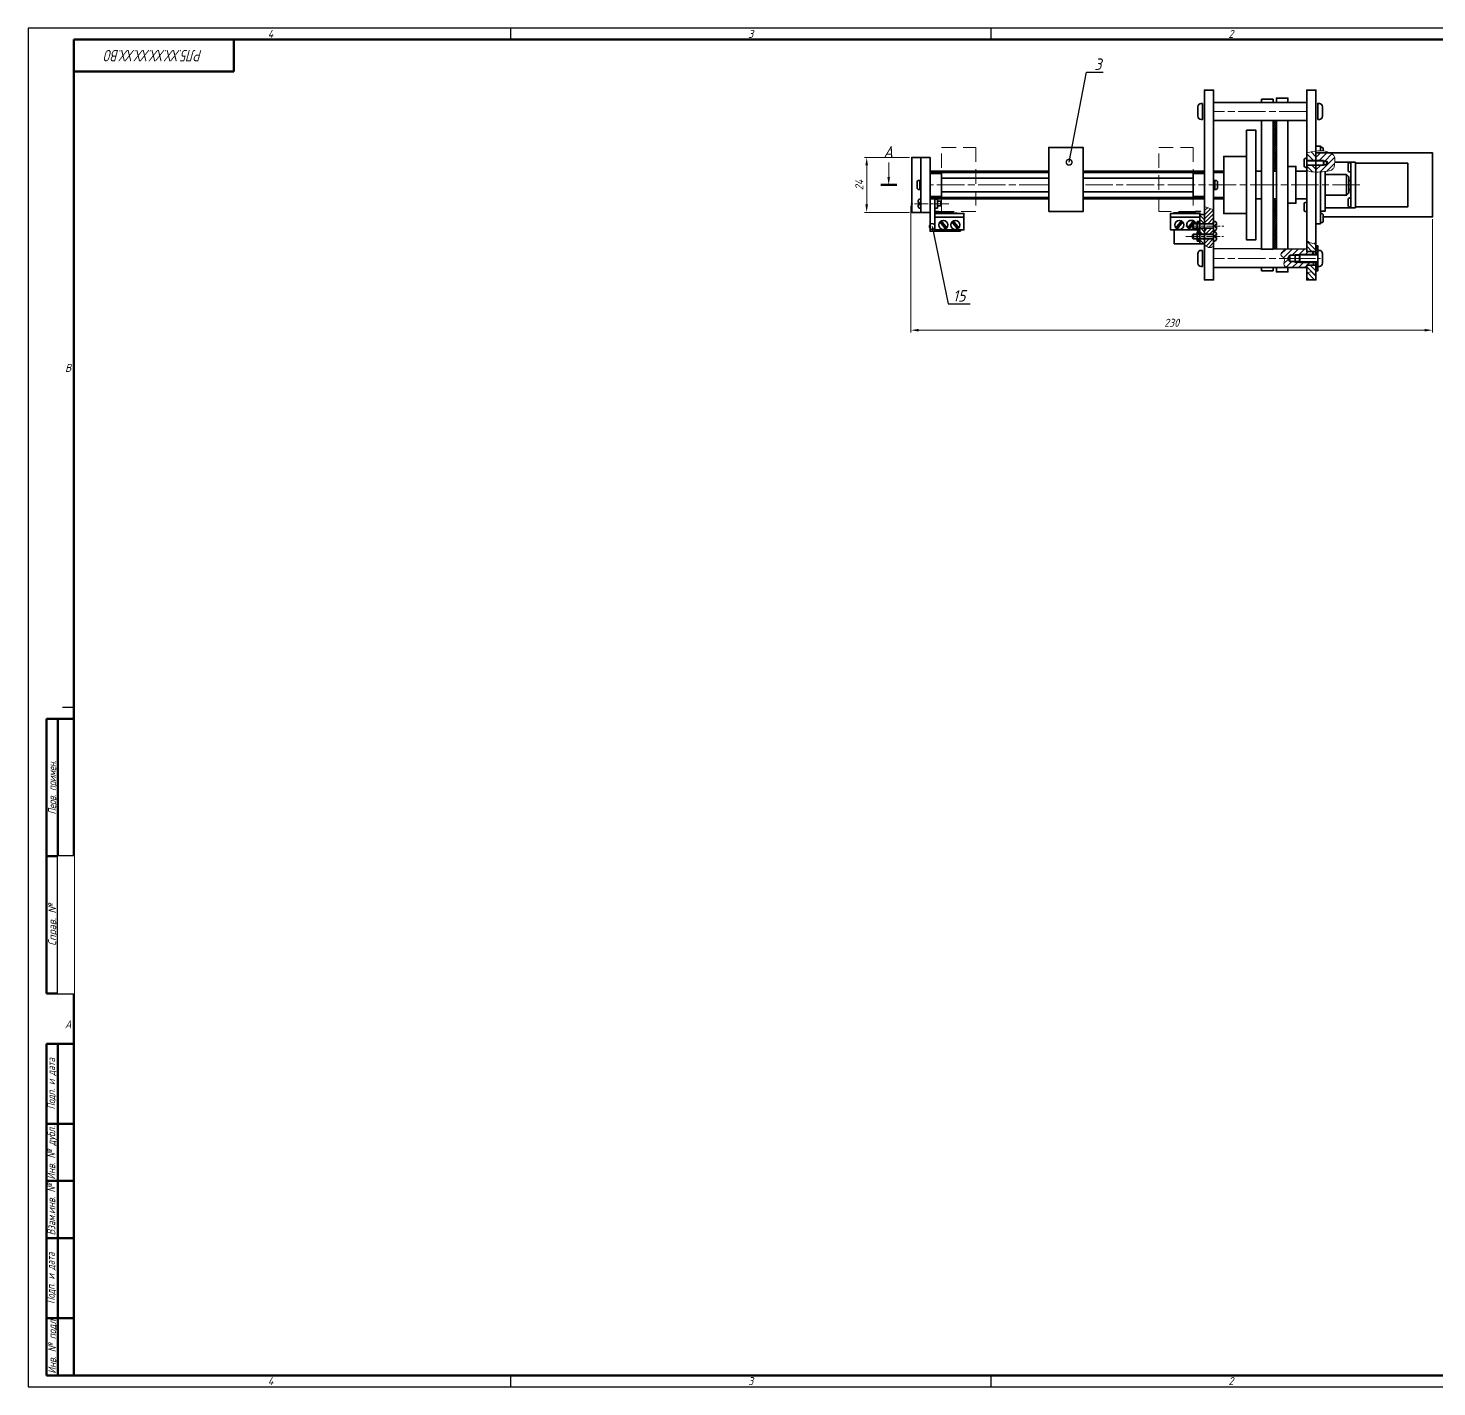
# Model space of a CAD drawing. Header units: millimetres. Extents: x -1043 to 2000, y -675 to 1302.
# Drawn here: x 0 to 616, y 0 to 594 of the extents above; entities that cross this region are included whole.
import ezdxf
from ezdxf import colors
from ezdxf.entities.mleader import LeaderData, LeaderLine
from ezdxf.enums import TextEntityAlignment as Align
from ezdxf.math import Vec2, Vec3

# ---------------------------------------------------------------- set-up
doc = ezdxf.new("R2010")
doc.units = ezdxf.units.MM
doc.set_wipeout_variables(frame=1)
for name, pattern in [('AM_ISO08W050', [18, 12, -1.5, 3, -1.5]), ('AM_ISO08W050x2', [9, 6, -0.75, 1.5, -0.75]), ('HIDDEN', [9.525, 6.35, -3.175])]:
    doc.linetypes.add(name, pattern=pattern)
doc.layers.get('0').update_dxf_attribs({"lineweight": 80})
for name, color, linetype, lineweight in [('AM_0', 7, 'Continuous', 35), ('AM_4', 3, 'Continuous', 15), ('AM_5', 3, 'Continuous', 15), ('AM_7', 4, 'AM_ISO08W050', 15), ('AM_8', 1, 'Continuous', 15), ('AM_BOR', 7, 'Continuous', 35), ('окружности', 100, 'HIDDEN', 15), ('основные', 7, 'Continuous', 35), ('оч жирные', 7, 'Continuous', 70), ('тонкие', 2, 'Continuous', 15)]:
    doc.layers.add(name, color=color, linetype=linetype, lineweight=lineweight)
doc.styles.add('ACGOSTTS', font='geniso.shx', dxfattribs={"oblique": 15})
doc.styles.get("Standard").update_dxf_attribs({"font": 'geniso.shx', "oblique": 15})
doc.dimstyles.new('AM_GOST$0', dxfattribs={"dimtxt": 3.5, "dimasz": 3.5, "dimexe": 1, "dimexo": 1, "dimgap": 1.5, "dimtad": 1, "dimtoh": 1, "dimtxsty": 'Standard', "dimcen": 0, "dimclrd": 256, "dimclre": 256, "dimclrt": 2, "dimadec": 0, "dimazin": 2, "dimtp": 0.1, "dimtm": 0.1, "dimtfac": 0.71, "dimtmove": 0, "dimatfit": 3, "dimfxl": 1, "dimtolj": 1, "dimlwd": -1, "dimlwe": -1, "dimarcsym": 1})
pattern_1 = [(45, (259.2033, 72.2215), (-0.8980256, 0.8980256), [])]
pattern_2 = [(45, (259.2033, 72.22152), (-0.21213203, 0.21213203), [])]
pattern_3 = [(45, (327.60573, 2.7999), (-0.3535534, 0.3535534), [])]
pattern_4 = [(45, (327.6057, 2.7999), (-1.3470384, 1.3470384), [])]
pattern_5 = [(135, (327.6057, 2.7999), (-1.122532, -1.122532), [])]

# ---------------------------------------------------------------- blocks, each defined once
blk = doc.blocks.new('GOST_A1_LANDSCAPE')
at = {"layer": 'AM_BOR', "color": 1, "lineweight": 25}
for p, q in [((841, 594), (0, 594)), ((0, 594), (0, 0)), ((211, 594), (211, 589)), ((421, 594), (421, 589)), ((631, 594), (631, 589)), ((841, 0), (841, 594)), ((20, 297), (15, 297)), ((841, 297), (836, 297)), ((0, 0), (841, 0)), ((211, 5), (211, 0)), ((421, 5), (421, 0)), ((631, 5), (631, 0))]:
    blk.add_line(p, q, dxfattribs=at)
at = {"layer": 'AM_BOR', "color": 7, "lineweight": 50}
for p, q in [((836, 589), (20, 589)), ((20, 589), (20, 5)), ((836, 5), (836, 589)), ((20, 5), (836, 5))]:
    blk.add_line(p, q, dxfattribs=at)
at = {"layer": 'AM_BOR', "color": 1, "lineweight": 25, "style": 'ACGOSTTS', "oblique": 15}
for s, p in [('4', (106, 591.5)), ('3', (316, 591.5)), ('2', (526, 591.5)), ('1', (736, 591.5)), ('B', (17.5, 445.5)), ('B', (838.5, 445.5)), ('A', (17.5, 158.5)), ('A', (838.5, 148.5)), ('4', (106, 2.5)), ('3', (316, 2.5)), ('2', (526, 2.5)), ('1', (736, 2.5))]:
    blk.add_text(s, height=3.5, dxfattribs=at).set_placement(p, align=Align.MIDDLE_CENTER)
blk = doc.blocks.new('GOST_EXT12')
at = {"layer": 'AM_BOR', "color": 7, "lineweight": 50, "ltscale": 0.3}
for p, q in [((0, 287), (-12, 287)), ((-12, 287), (-12, 167)), ((-7, 167), (-7, 287)), ((0, 167), (0, 287)), ((-12, 227), (0, 227)), ((-12, 167), (0, 167))]:
    blk.add_line(p, q, dxfattribs=at)
at = {"layer": 'AM_BOR', "color": 7, "lineweight": 50}
for p, q in [((0, 145), (-12, 145)), ((-12, 145), (-12, 110)), ((-12, 0), (-12, 145)), ((-7, 0), (-7, 145)), ((0, 145), (0, 0)), ((0, 110), (-12, 110)), ((-12, 110), (-12, 85)), ((0, 85), (-12, 85)), ((-12, 85), (-12, 60)), ((0, 60), (-12, 60)), ((-12, 60), (-12, 25)), ((0, 25), (-12, 25)), ((-12, 25), (-12, 0)), ((0, 0), (-12, 0))]:
    blk.add_line(p, q, dxfattribs=at)
at = {"layer": 'AM_BOR', "color": 1, "lineweight": 25, "style": 'ACGOSTTS', "oblique": 15}
for s, width, p in [('Перв. примен.', 0.821392, (-9.5, 257)), ('Подп. и дата', 0.842977, (-9.95, 127.5)), ('Инв. № дубл.', 0.891828, (-9.9, 97.31)), ('Взам.инв. №', 0.899981, (-9.9, 72.5)), ('Подп. и дата', 0.842977, (-10.13, 42.5)), ('Инв. № подл', 0.910904, (-9.5, 12.5))]:
    blk.add_text(s, height=3.5, rotation=90, dxfattribs=dict(at, width=width)).set_placement(p, align=Align.MIDDLE_CENTER)
blk.add_text('Справ. №', height=3.5, rotation=90, dxfattribs=at).set_placement((-9.5, 197), align=Align.MIDDLE_CENTER)
at = {"layer": 'AM_BOR', "color": 2, "lineweight": 25, "style": 'ACGOSTTS', "oblique": 15, "width": 0.8}
for tag, p in [('GEN-TITLE-FREF{16}', (-3.5, 257)), ('GEN-TITLE-RPARTNO{16}', (-3.5, 197)), ('GEN-TITLE-SDT2{10}', (-3.5, 127.5)), ('GEN-TITLE-CSTKN{7}', (-3.5, 97.5)), ('GEN-TITLE-RSTKN{7}', (-3.5, 72.5)), ('GEN-TITLE-SDT1{10}', (-3.5, 42.5)), ('GEN-TITLE-STKN{7}', (-3.5, 12.5))]:
    blk.add_attdef(tag, text='', height=3.17, rotation=90, dxfattribs=at).set_placement(p, align=Align.MIDDLE_CENTER)
blk.add_wipeout([(-7, 227), (-7, 167), (0, 167), (0, 227)])
blk = doc.blocks.new('GOST_EXT3_L')
at = {"layer": 'AM_BOR', "color": 7, "lineweight": 50}
for p, q in [((0, 0), (70, 0)), ((0, -14), (0, 0)), ((70, 0), (70, -14)), ((70, -14), (0, -14))]:
    blk.add_line(p, q, dxfattribs=at)
at = {"layer": 'AM_BOR', "color": 2, "lineweight": 25, "style": 'ACGOSTTS', "oblique": 15, "width": 0.8}
blk.add_attdef('GEN-TITLE-PARTNO{11.7}', text='', height=5, rotation=180, dxfattribs=at).set_placement((35, -7), align=Align.MIDDLE_CENTER)
blk = doc.blocks.new('*D61')
at = {"layer": 'AM_5', "linetype": 'ByBlock', "transparency": 16777216}
for p, q in [((386.02, 516.27), (386.02, 460.96)), ((614.18, 510.46), (614.18, 460.96)), ((610.68, 461.96), (389.52, 461.96))]:
    blk.add_line(p, q, dxfattribs=at)
at = {"layer": 'AM_5', "transparency": 16777216}
for points in [[(389.52, 462.55), (389.52, 461.38), (386.02, 461.96)], [(610.68, 462.55), (610.68, 461.38), (614.18, 461.96)]]:
    blk.add_solid(points, dxfattribs=at)
at = {"layer": 'Defpoints', "color": 0, "transparency": 16777216}
for p in [(386.02, 517.27), (614.18, 511.46), (386.02, 461.96)]:
    blk.add_point(p, dxfattribs=at)
at = {"layer": 'AM_5', "color": 2, "transparency": 16777216, "insert": (500.1, 465.21), "char_height": 3.5, "attachment_point": 5}
blk.add_mtext('\\A1;230', dxfattribs=at)
blk = doc.blocks.new('*D73')
at = {"layer": 'AM_5', "linetype": 'ByBlock', "transparency": 16777216}
for p, q in [((385.45, 537.47), (365.71, 537.47)), ((366.71, 533.97), (366.71, 516.96)), ((385.45, 513.46), (365.71, 513.46))]:
    blk.add_line(p, q, dxfattribs=at)
at = {"layer": 'AM_5', "transparency": 16777216}
for points in [[(366.13, 533.97), (367.29, 533.97), (366.71, 537.47)], [(366.13, 516.96), (367.29, 516.96), (366.71, 513.46)]]:
    blk.add_solid(points, dxfattribs=at)
at = {"layer": 'Defpoints', "color": 0, "transparency": 16777216}
for p in [(386.45, 537.47), (366.71, 513.46), (386.45, 513.46)]:
    blk.add_point(p, dxfattribs=at)
at = {"layer": 'AM_5', "color": 2, "transparency": 16777216, "insert": (363.46, 525.46), "char_height": 3.5, "attachment_point": 5, "rotation": 90}
blk.add_mtext('\\A1;24', dxfattribs=at)
blk = doc.blocks.new('_DotSmall')
at = {"color": 0, "linetype": 'ByBlock', "const_width": 0.5}
blk.add_lwpolyline([(-0.0625, 0, 1), (0.0625, 0, 1)], format="xyb", close=True, dxfattribs=at)

msp = doc.modelspace()

# ---------------------------------------------------------------- hatches: boundary and pattern name
at = {"layer": 'AM_8'}
h = msp.add_hatch(dxfattribs=at)
h.set_pattern_fill('_U', color=256, scale=0.61, angle=45, style=0, double=1, pattern_type=0)
h.set_pattern_definition([(45, (263.2033, 74.26044), (-0.43133514, 0.43133514), []), (135, (263.2033, 74.26044), (-0.43133514, -0.43133514), [])])
h.paths.add_polyline_path([(544.426, 553.578), (544.426, 531.463), (545.922, 531.463), (545.922, 519.463), (544.426, 519.463), (544.426, 497.349), (545.926, 497.349), (545.926, 553.578)])
h = msp.add_hatch(dxfattribs=at)
h.set_pattern_fill('ANSI31', color=256, scale=0.6, angle=90, style=0)
h.set_pattern_definition([(135, (327.6057, 2.7999), (-1.3470384, -1.3470384), [])])
h.paths.add_polyline_path([(563.176, 540.213), (562.684, 540.159), (561.057, 539.875), (559.176, 539.443), (559.176, 536.11), (563.176, 536.11)])
h.paths.add_polyline_path([(563.176, 534.11), (559.176, 534.11), (559.176, 531.939), (559.658, 531.628), (560.334, 531.397), (561.161, 531.236), (562.098, 531.138), (563.103, 531.093), (563.176, 531.093)])
h = msp.add_hatch(dxfattribs=at)
h.set_pattern_fill('ANSI31', color=256, scale=0.6, style=0)
h.set_pattern_definition(pattern_4)
h.paths.add_polyline_path([(571.383, 537.394), (571.284, 537.712), (571.139, 538.019), (570.945, 538.314), (570.697, 538.596), (570.392, 538.867), (570.028, 539.124), (569.6, 539.369), (569.4, 539.463), (563.176, 539.463), (563.176, 536.11), (566.449, 536.11), (566.676, 535.893), (567.876, 535.893), (568.328, 535.11), (567.876, 534.326), (566.676, 534.326), (566.449, 534.11), (563.176, 534.11), (563.176, 531.093), (564.134, 531.093), (565.148, 531.129), (566.104, 531.192), (566.967, 531.275), (567.734, 531.378), (568.41, 531.5), (568.999, 531.643), (569.506, 531.808), (569.935, 531.996), (570.292, 532.207), (570.58, 532.443), (570.805, 532.702), (570.975, 532.984), (571.099, 533.285), (571.186, 533.603), (571.246, 533.933), (571.286, 534.274), (571.317, 534.623), (571.347, 534.975), (571.382, 535.33), (571.419, 535.684), (571.45, 536.036), (571.469, 536.385), (571.469, 536.729), (571.442, 537.066)])
h = msp.add_hatch(dxfattribs=at)
h.set_pattern_fill('ANSI31', color=256, scale=0.4, angle=90, style=0)
h.set_pattern_definition([(135, (259.2033, 72.2215), (-0.8980256, -0.8980256), [])])
h.paths.add_polyline_path([(514.447, 512.47), (512.447, 512.47), (512.447, 508.499), (514.447, 508.499)])
h.paths.add_polyline_path([(514.447, 506.499), (512.447, 506.499), (512.447, 503.908), (514.447, 503.908)])
h.paths.add_polyline_path([(512.447, 499.78), (514.447, 499.78), (514.447, 501.908), (512.447, 501.908), (512.447, 500.944)])
h = msp.add_hatch(dxfattribs=at)
h.set_pattern_fill('ANSI31', color=256, scale=0.4, style=0)
h.set_pattern_definition(pattern_1)
h.paths.add_polyline_path([(518.447, 514.645), (517.688, 514.908), (516.707, 515.114), (515.857, 515.472), (515.021, 515.736), (514.447, 515.869), (514.447, 508.499), (518.447, 508.499)])
h.paths.add_polyline_path([(517.799, 498.26), (518.447, 498.618), (518.447, 500.175), (518.447, 501.908), (514.447, 501.908), (514.447, 500.944), (514.447, 499.78), (514.447, 499.354), (514.664, 498.983), (516.533, 498.064)])
h = msp.add_hatch(dxfattribs=at)
h.set_pattern_fill('_U', color=256, scale=0.3, angle=45, style=0, pattern_type=0)
h.set_pattern_definition(pattern_2)
h.paths.add_polyline_path([(511.247, 508.499), (512.447, 508.499), (512.447, 509.499), (511.247, 509.499)])
h = msp.add_hatch(dxfattribs=at)
h.set_pattern_fill('_U', color=256, scale=0.3, angle=45, style=0, pattern_type=0)
h.set_pattern_definition(pattern_2)
h.paths.add_polyline_path([(512.447, 505.765), (512.447, 506.499), (511.247, 506.499), (511.247, 505.499), (512.447, 505.499)])
h = msp.add_hatch(dxfattribs=at)
h.set_pattern_fill('ANSI31', color=256, scale=0.4, style=0)
h.set_pattern_definition(pattern_1)
h.paths.add_polyline_path([(518.447, 504.944), (518.447, 506.499), (514.447, 506.499), (514.447, 503.908), (518.447, 503.908)])
h = msp.add_hatch(dxfattribs=at)
h.set_pattern_fill('_U', color=256, scale=0.3, angle=45, style=0, pattern_type=0)
h.set_pattern_definition(pattern_2)
h.paths.add_polyline_path([(511.247, 504.944), (511.247, 503.908), (512.447, 503.908), (512.447, 504.944)])
h = msp.add_hatch(dxfattribs=at)
h.set_pattern_fill('_U', color=256, scale=0.3, angle=45, style=0, pattern_type=0)
h.set_pattern_definition(pattern_2)
h.paths.add_polyline_path([(511.247, 500.944), (512.447, 500.944), (512.447, 501.908), (511.247, 501.908)])
h = msp.add_hatch(dxfattribs=at)
h.set_pattern_fill('ANSI31', color=256, scale=0.5, angle=90, style=0)
h.set_pattern_definition(pattern_5)
edge = h.paths.add_edge_path()
edge.add_spline(control_points=[(563.176, 500.064), (562.59, 499.963), (561.138, 499.714), (559.909, 500.577), (559.176, 501.092)], knot_values=[0, 0, 0, 0, 1.7258996, 4.2776179, 4.2776179, 4.2776179, 4.2776179], degree=3, periodic=0)
edge.add_line((559.176, 501.092), (559.176, 496.349))
edge.add_line((559.176, 496.349), (562.176, 496.349))
edge.add_line((562.176, 496.349), (563.176, 496.349))
edge.add_line((563.176, 496.349), (563.176, 500.064))
edge = h.paths.add_edge_path()
edge.add_line((559.176, 483.963), (563.176, 483.963))
edge.add_line((563.176, 483.963), (563.176, 486.456))
edge.add_spline(control_points=[(563.176, 486.456), (562.865, 486.401), (562.065, 486.261), (561.24, 488.182), (559.974, 487.161), (559.176, 486.517)], knot_values=[0, 0, 0, 0, 0.8745598, 2.2433555, 4.5836616, 4.5836616, 4.5836616, 4.5836616], degree=3, periodic=0)
edge.add_line((559.176, 486.517), (559.176, 483.963))
edge = h.paths.add_edge_path()
edge.add_spline(control_points=[(559.176, 486.517), (559.974, 487.161), (561.24, 488.182), (562.065, 486.261), (562.865, 486.401), (563.176, 486.456)], knot_values=[0, 0, 0, 0, 2.3403061, 3.7091018, 4.5836616, 4.5836616, 4.5836616, 4.5836616], degree=3, periodic=0)
edge.add_line((563.176, 486.456), (563.176, 490.349))
edge.add_line((563.176, 490.349), (562.176, 490.349))
edge.add_line((562.176, 490.349), (559.176, 490.349))
edge.add_line((559.176, 490.349), (559.176, 489.349))
edge.add_line((559.176, 489.349), (559.176, 486.517))
h = msp.add_hatch(dxfattribs=at)
h.set_pattern_fill('ANSI31', color=256, scale=0.6, style=0)
h.set_pattern_definition(pattern_4)
edge = h.paths.add_edge_path()
edge.add_line((562.176, 496.349), (559.176, 496.349))
edge.add_line((559.176, 496.349), (559.176, 497.349))
edge.add_line((559.176, 497.349), (549.936, 497.414))
edge.add_spline(control_points=[(549.936, 497.414), (548.691, 496.373), (546.819, 494.807), (548.947, 493.849), (549.23, 493.349)], knot_values=[0, 0, 0, 0, 3.4667411, 5.2138903, 5.2138903, 5.2138903, 5.2138903], degree=3, periodic=0)
edge.add_line((549.23, 493.349), (550.953, 493.349))
edge.add_line((550.953, 493.349), (551.776, 494.774))
edge.add_line((551.776, 494.774), (553.576, 494.774))
edge.add_line((553.576, 494.774), (554.176, 495.099))
edge.add_line((554.176, 495.099), (562.176, 495.099))
edge.add_line((562.176, 495.099), (562.176, 496.349))
edge = h.paths.add_edge_path()
edge.add_line((562.176, 491.599), (556.216, 491.599))
edge.add_line((556.216, 491.599), (554.176, 491.599))
edge.add_line((554.176, 491.599), (553.576, 491.924))
edge.add_line((553.576, 491.924), (551.776, 491.924))
edge.add_line((551.776, 491.924), (550.953, 493.349))
edge.add_line((550.953, 493.349), (549.23, 493.349))
edge.add_spline(control_points=[(549.23, 493.349), (549.712, 492.497), (548.25, 489.87), (550.619, 489.517), (551.75, 489.349)], knot_values=[5.2138903, 5.2138903, 5.2138903, 5.2138903, 8.1895192, 10.9098806, 10.9098806, 10.9098806, 10.9098806], degree=3, periodic=0)
edge.add_line((551.75, 489.349), (559.176, 489.349))
edge.add_line((559.176, 489.349), (559.176, 490.349))
edge.add_line((559.176, 490.349), (562.176, 490.349))
edge.add_line((562.176, 490.349), (562.176, 491.599))
h = msp.add_hatch(dxfattribs=at)
h.set_pattern_fill('_U', color=256, scale=0.5, angle=45, style=0, pattern_type=0)
h.set_pattern_definition(pattern_3)
h.paths.add_polyline_path([(563.176, 498.849), (563.176, 495.463), (563.976, 495.463), (563.976, 498.849)])
h = msp.add_hatch(dxfattribs=at)
h.set_pattern_fill('ANSI31', color=256, scale=0.5, angle=90, style=0)
h.set_pattern_definition(pattern_5)
edge = h.paths.add_edge_path()
edge.add_line((559.176, 490.349), (559.176, 489.349))
edge.add_line((559.176, 489.349), (559.176, 486.517))
edge.add_spline(control_points=[(559.176, 486.517), (559.974, 487.161), (561.24, 488.182), (562.065, 486.261), (562.865, 486.401), (563.176, 486.456)], knot_values=[0, 0, 0, 0, 2.3403061, 3.7091018, 4.5836616, 4.5836616, 4.5836616, 4.5836616], degree=3, periodic=0)
edge.add_line((563.176, 486.456), (563.176, 490.349))
edge.add_line((563.176, 490.349), (562.176, 490.349))
edge.add_line((562.176, 490.349), (559.176, 490.349))
h = msp.add_hatch(dxfattribs=at)
h.set_pattern_fill('_U', color=256, scale=0.5, angle=45, style=0, pattern_type=0)
h.set_pattern_definition(pattern_3)
h.paths.add_polyline_path([(563.976, 487.849), (563.976, 491.234), (563.176, 491.234), (563.176, 487.849)])
at = {"layer": 'основные'}
h = msp.add_hatch(dxfattribs=at)
h.set_pattern_fill('AR-CONC', color=256, style=0)
h.paths.add_polyline_path([(248.6, 182.75), (221.1, 182.75), (221.1, 181.254), (248.6, 181.254)])
h.paths.add_polyline_path([(292.1, 182.75), (264.6, 182.75), (264.6, 181.254), (292.1, 181.254)])

# ---------------------------------------------------------------- linework, layer by layer
at = {"layer": 'AM_0'}
for p, q in [((566.676, 535.893), (567.876, 535.893)), ((566.676, 534.326), (567.876, 534.326)), ((568.328, 535.11), (567.876, 535.893)), ((567.876, 534.326), (567.876, 535.893)), ((568.328, 535.11), (567.876, 534.326)), ((550.953, 493.349), (551.776, 494.774)), ((550.953, 493.349), (551.776, 491.924)), ((555.976, 494.774), (551.776, 494.774)), ((551.776, 491.924), (551.776, 494.774)), ((554.176, 491.599), (554.176, 495.099)), ((555.976, 491.924), (551.776, 491.924))]:
    msp.add_line(p, q, dxfattribs=at)
at = {"layer": 'AM_4'}
for p, q in [((566.676, 535.893), (559.176, 535.893)), ((566.676, 534.326), (559.176, 534.326)), ((509.259, 508.283), (518.447, 508.283)), ((509.259, 506.716), (518.447, 506.716)), ((509.259, 503.691), (518.447, 503.691)), ((509.259, 502.124), (518.447, 502.124)), ((554.176, 495.099), (553.576, 494.774)), ((563.126, 495.099), (554.176, 495.099)), ((555.976, 494.774), (563.976, 494.774)), ((554.176, 491.599), (553.576, 491.924)), ((563.126, 491.599), (554.176, 491.599)), ((555.976, 491.924), (563.976, 491.924))]:
    msp.add_line(p, q, dxfattribs=at)
for points in [[(559.176, 539.443), (561.057, 539.875), (562.684, 540.159), (564.081, 540.313), (565.276, 540.357), (566.293, 540.311), (567.159, 540.193), (567.9, 540.023), (568.542, 539.82), (569.106, 539.601), (569.6, 539.369), (570.028, 539.124), (570.392, 538.867), (570.697, 538.596), (570.945, 538.314), (571.139, 538.019), (571.284, 537.712), (571.383, 537.394), (571.442, 537.066), (571.469, 536.729), (571.469, 536.385), (571.45, 536.036), (571.419, 535.684), (571.382, 535.33), (571.347, 534.975), (571.317, 534.623), (571.286, 534.274), (571.246, 533.933), (571.186, 533.603), (571.099, 533.285), (570.975, 532.984), (570.805, 532.702), (570.58, 532.443), (570.292, 532.207), (569.935, 531.996), (569.506, 531.808), (568.999, 531.643), (568.41, 531.5), (567.734, 531.378), (566.967, 531.275), (566.104, 531.192), (565.148, 531.129), (564.134, 531.093), (563.103, 531.093), (562.098, 531.138), (561.161, 531.236), (560.334, 531.397), (559.658, 531.628), (559.176, 531.939)], [(514.447, 516.034), (518.447, 514.645)], [(518.447, 498.618), (517.849, 498.342), (517.373, 498.151), (516.972, 498.051), (516.599, 498.047), (516.207, 498.146), (515.748, 498.353), (515.177, 498.673), (514.447, 499.114)]]:
    msp.add_lwpolyline(points, dxfattribs=at)
at = {"layer": 'AM_5'}
msp.add_line((376.344, 535.282), (376.344, 528.963), dxfattribs=at)
at = {"layer": 'AM_5', "linetype": 'Continuous'}
msp.add_trace([(375.761, 528.963), (376.927, 528.963), (376.344, 525.463)], dxfattribs=at)
at = {"layer": 'AM_7'}
for p, q in [((559.176, 557.578), (518.447, 557.578)), ((445.447, 525.463), (394.447, 525.463)), ((446.31, 525.463), (445.447, 525.463)), ((582.369, 525.463), (461.31, 525.463)), ((559.176, 493.349), (518.447, 493.349))]:
    msp.add_line(p, q, dxfattribs=at)
at = {"layer": 'AM_7', "linetype": 'AM_ISO08W050x2'}
for p, q in [((402.635, 517.268), (386.016, 517.268)), ((506.259, 507.499), (522.878, 507.499)), ((506.259, 502.908), (522.805, 502.908)), ((547.953, 493.349), (566.176, 493.349))]:
    msp.add_line(p, q, dxfattribs=at)
at = {"layer": 'окружности'}
for points in [[(399.447, 541.848), (414.447, 541.848), (414.447, 513.848), (399.447, 513.848)], [(494.447, 541.848), (509.447, 541.848), (509.447, 513.848), (494.447, 513.848)]]:
    msp.add_lwpolyline(points, close=True, dxfattribs=at)
at = {"layer": 'основные'}
for p, q in [((514.447, 542.523), (514.447, 541.523)), ((514.447, 538.523), (514.447, 539.523)), ((566.449, 536.11), (559.176, 536.11)), ((566.449, 534.11), (566.449, 536.11)), ((566.676, 535.893), (566.449, 536.11)), ((394.447, 530.909), (446.31, 530.909)), ((461.31, 530.909), (514.447, 530.909)), ((518.447, 530.909), (522.876, 530.909)), ((536.876, 531.463), (539.426, 531.463)), ((544.426, 531.463), (545.922, 531.463)), ((545.926, 530.963), (545.926, 519.963)), ((550.926, 530.963), (550.926, 519.963)), ((554.415, 531.463), (554.415, 519.463)), ((564.449, 534.11), (559.176, 534.11)), ((559.176, 534.11), (566.449, 534.11)), ((565.176, 515.408), (565.176, 531.131)), ((566.449, 534.11), (566.676, 534.326)), ((566.676, 534.326), (566.676, 535.893)), ((571.396, 535.463), (578.43, 535.463)), ((576.615, 529.963), (576.615, 520.963)), ((578.43, 515.408), (578.43, 535.463)), ((578.43, 535.463), (580.43, 535.463)), ((580.43, 535.463), (580.43, 515.408)), ((559.176, 525.463), (559.176, 522.963)), ((389.747, 517.768), (389.247, 517.768)), ((389.747, 516.768), (389.747, 517.768)), ((394.447, 520.018), (446.31, 520.018)), ((461.31, 520.018), (514.447, 520.018)), ((518.447, 520.018), (522.876, 520.018)), ((539.426, 519.463), (536.876, 519.463)), ((544.426, 519.463), (545.922, 519.463)), ((389.247, 516.768), (389.747, 516.768)), ((396.447, 515.03), (396.447, 514.76)), ((407.927, 513.001), (396.447, 513.965)), ((406.594, 512.99), (405.994, 512.99)), ((407.996, 512.995), (407.927, 513.001)), ((407.996, 512.995), (407.996, 512.995)), ((500.898, 513.244), (500.967, 513.249)), ((500.898, 512.971), (500.898, 513.244)), ((500.967, 513.249), (512.684, 514.042)), ((502.3, 512.99), (502.9, 512.99)), ((512.684, 514.042), (512.707, 513.839)), ((559.176, 515.817), (559.176, 516.817)), ((565.176, 508.463), (565.176, 511.463)), ((567.176, 515.408), (578.43, 515.408)), ((578.43, 515.408), (580.43, 515.408)), ((399.447, 508.404), (398.722, 509.318)), ((399.257, 509.744), (401.712, 506.661)), ((401.171, 506.231), (399.447, 508.404)), ((406.429, 506.231), (403.981, 509.318)), ((404.516, 509.744), (406.971, 506.661)), ((504.378, 509.744), (501.923, 506.661)), ((502.464, 506.231), (504.913, 509.318)), ((509.637, 509.744), (507.182, 506.661)), ((507.723, 506.231), (509.259, 508.167)), ((509.447, 508.404), (510.172, 509.318)), ((519.647, 507.999), (519.147, 507.999)), ((519.147, 507.999), (519.147, 506.999)), ((519.147, 506.999), (519.647, 506.999)), ((565.176, 508.463), (563.176, 508.463)), ((519.647, 503.444), (519.147, 503.444)), ((519.147, 503.444), (519.147, 502.444)), ((519.147, 502.444), (519.647, 502.444)), ((556.216, 495.099), (555.976, 494.774)), ((555.976, 494.774), (555.976, 491.924)), ((556.216, 495.099), (563.976, 495.099)), ((556.216, 495.099), (556.216, 491.599)), ((562.176, 496.349), (563.176, 496.349)), ((563.176, 495.463), (563.976, 495.463)), ((556.216, 491.599), (555.976, 491.924)), ((556.216, 491.599), (563.976, 491.599)), ((562.176, 490.349), (563.176, 490.349)), ((563.176, 491.234), (563.976, 491.234))]:
    msp.add_line(p, q, dxfattribs=at)
for points in [[(514.447, 539.523), (514.447, 566.963), (518.447, 566.963), (518.447, 494.774)], [(563.176, 495.099), (563.176, 566.963), (559.176, 566.963), (559.176, 496.349)], [(544.426, 561.578), (544.426, 562.945), (539.426, 562.945), (539.426, 561.578)], [(550.926, 561.578), (550.926, 563.463), (545.926, 563.463), (545.926, 561.578)], [(539.426, 553.578), (539.426, 497.349)], [(544.426, 553.578), (544.426, 527.963)], [(544.426, 527.963), (544.426, 553.578)], [(545.926, 553.578), (545.926, 530.963)], [(545.926, 530.963), (545.926, 553.578)], [(550.926, 530.963), (550.926, 553.578)], [(565.176, 531.131), (565.176, 508.463), (563.176, 508.463), (563.176, 542.463), (565.176, 542.463), (565.176, 540.353)], [(518.447, 491.924), (518.447, 483.963), (514.447, 483.963), (514.447, 539.523)], [(580.43, 511.463), (614.176, 511.463), (614.176, 539.463), (563.176, 539.463)], [(563.176, 539.463), (563.176, 511.463)], [(446.31, 531.463), (394.447, 531.463), (394.447, 519.463), (446.31, 519.463)], [(464.447, 531.463), (461.31, 531.463)], [(514.447, 531.463), (464.447, 531.463)], [(522.876, 531.463), (518.447, 531.463)], [(554.415, 531.463), (554.415, 533.567), (550.926, 533.545), (550.926, 530.963)], [(554.415, 519.463), (559.176, 519.463), (559.176, 531.463), (554.415, 531.463)], [(567.176, 531.303), (567.176, 513.936), (565.176, 513.936), (565.176, 531.131)], [(394.447, 522.463), (394.447, 528.463)], [(399.447, 528.463), (446.31, 528.463)], [(461.31, 528.463), (509.447, 528.463)], [(514.447, 528.463), (514.447, 522.463)], [(577.615, 527.436), (578.43, 527.436), (578.43, 523.436), (577.615, 523.436)], [(397.647, 518.322), (399.109, 518.322), (399.297, 518.106), (399.297, 516.539), (399.109, 516.322), (399.109, 518.322), (399.109, 516.322), (397.647, 516.322)], [(446.31, 522.463), (399.447, 522.463)], [(509.447, 522.463), (461.31, 522.463)], [(461.31, 519.463), (464.447, 519.463)], [(464.447, 519.463), (514.447, 519.463)], [(518.447, 519.463), (522.876, 519.463)], [(544.426, 522.963), (544.426, 497.349)], [(544.426, 497.349), (544.426, 522.963)], [(545.926, 519.963), (545.926, 497.349)], [(545.926, 497.349), (545.926, 519.963)], [(550.926, 497.349), (550.926, 519.963)], [(550.926, 519.963), (550.926, 517.463), (554.415, 517.435), (554.415, 519.463)], [(406.294, 512.99), (406.294, 512.99), (400.65, 513.292), (396.42, 513.698)], [(397.647, 505.765), (409.247, 505.765), (409.247, 512.99), (396.447, 512.99), (396.447, 505.765)], [(396.447, 512.99), (396.499, 505.272), (407.687, 505.272), (407.687, 505.765)], [(396.447, 505.765), (409.247, 505.765), (409.247, 511.365), (396.447, 511.365), (396.447, 505.765)], [(511.247, 505.765), (499.647, 505.765), (499.647, 512.99), (512.447, 512.99), (512.447, 505.765)], [(511.247, 505.765), (499.647, 505.765), (499.647, 511.365), (512.447, 511.365), (512.447, 505.765)], [(501.048, 512.99), (501.048, 512.99), (508.659, 513.607), (512.707, 513.839)], [(512.447, 512.99), (512.395, 499.78), (501.207, 499.78), (501.207, 505.765)], [(566.376, 511.463), (566.376, 510.488)], [(566.376, 511.463), (580.43, 511.463)], [(518.447, 506.499), (509.447, 506.499), (509.259, 506.716), (509.259, 508.283), (509.447, 508.499), (509.447, 506.499), (509.447, 508.499), (518.447, 508.499)], [(518.447, 501.908), (509.447, 501.908), (509.259, 502.124), (509.259, 503.691), (509.447, 503.908), (509.447, 501.908), (509.447, 503.908), (518.447, 503.908)], [(559.176, 496.349), (559.176, 497.349), (518.447, 497.636), (518.447, 491.924)], [(562.176, 495.099), (562.176, 496.349), (559.176, 496.349), (559.176, 496.349)], [(563.176, 495.099), (563.176, 498.849), (563.976, 498.849), (563.976, 487.849), (563.176, 487.849), (563.176, 491.599)], [(518.447, 491.924), (518.447, 489.349), (559.176, 489.349), (559.176, 490.349)], [(539.426, 489.349), (539.426, 487.944), (544.426, 487.944), (544.426, 489.349)], [(545.926, 489.349), (545.926, 487.463), (550.926, 487.463), (550.926, 489.349)], [(559.176, 490.349), (559.176, 490.349), (562.176, 490.349), (562.176, 491.599)], [(559.176, 489.349), (559.176, 483.963), (563.176, 483.963), (563.176, 491.599)]]:
    msp.add_lwpolyline(points, dxfattribs=at)
for points in [[(513.647, 561.078), (512.947, 561.078, 0.4142136), (511.547, 559.678), (511.547, 555.478, 0.4142136), (512.947, 554.078), (513.647, 554.078)], [(563.976, 554.078), (564.676, 554.078, 0.4142136), (566.076, 555.478), (566.076, 559.678, 0.4142136), (564.676, 561.078), (563.976, 561.078)], [(513.647, 496.849), (512.947, 496.849, 0.4142136), (511.547, 495.449), (511.547, 491.249, 0.4142136), (512.947, 489.849), (513.647, 489.849)], [(563.976, 489.849), (564.676, 489.849, 0.4142136), (566.076, 491.249), (566.076, 495.449, 0.4142136), (564.676, 496.849), (563.976, 496.849)]]:
    msp.add_lwpolyline(points, format="xyb", close=True, dxfattribs=at)
for points in [[(559.162, 561.578), (518.447, 561.578), (518.447, 553.578), (559.162, 553.578)], [(532.876, 549.463), (532.876, 501.463), (536.876, 501.463), (536.876, 549.463)], [(539.426, 553.578), (544.426, 553.578), (544.426, 497.349), (539.426, 497.349)], [(394.447, 537.466), (394.447, 513.46), (386.447, 513.46), (386.447, 537.466)], [(394.447, 537.466), (390.447, 537.466), (390.447, 513.46), (394.447, 513.46)], [(446.31, 513.848), (461.329, 513.848), (461.329, 541.848), (446.31, 541.848)], [(532.876, 537.963), (532.876, 512.963), (522.876, 512.963), (522.876, 537.963)], [(399.447, 530.463), (399.447, 520.463), (394.447, 520.463), (394.447, 530.463)], [(514.447, 530.463), (514.447, 520.463), (509.447, 520.463), (509.447, 530.463)], [(567.176, 529.963), (576.615, 529.963), (577.615, 528.963), (577.615, 521.963), (576.615, 520.963), (567.176, 520.963)], [(603.43, 534.963), (603.43, 515.963), (580.43, 515.963), (580.43, 534.963)], [(396.447, 519.463), (394.447, 519.463), (394.447, 505.225), (396.447, 505.225)], [(397.647, 515.268), (396.447, 515.268), (396.447, 519.268), (397.647, 519.268)], [(409.247, 512.99), (396.447, 512.99), (396.447, 511.365), (409.247, 511.365)], [(499.647, 512.99), (512.447, 512.99), (512.447, 511.365), (499.647, 511.365)], [(512.447, 512.47), (514.447, 512.47), (514.447, 499.78), (512.447, 499.78)], [(511.247, 509.499), (512.447, 509.499), (512.447, 505.499), (511.247, 505.499)], [(511.247, 504.944), (512.447, 504.944), (512.447, 500.944), (511.247, 500.944)]]:
    msp.add_lwpolyline(points, close=True, dxfattribs=at)
for points in [[(557.976, 535.61), (557.976, 536.31, -0.4142136), (558.776, 537.11), (559.176, 537.11), (559.176, 533.11), (558.776, 533.11, -0.4142136), (557.976, 533.91), (557.976, 535.61)], [(565.176, 540.353), (565.176, 541.939), (565.576, 541.939, -0.4142136), (566.376, 541.139), (566.376, 540.299)], [(577.23, 532.652), (577.23, 531.952, 0.4142136), (578.03, 531.152), (578.43, 531.152), (578.43, 535.152), (578.03, 535.152, 0.4142136), (577.23, 534.352), (577.23, 532.652)], [(388.747, 525.963), (388.747, 526.663, -0.4142136), (389.547, 527.463), (389.947, 527.463), (389.947, 523.463), (389.547, 523.463, -0.4142136), (388.747, 524.263), (388.747, 525.963)], [(520.147, 524.963), (520.147, 524.263, -0.4142136), (519.347, 523.463), (518.947, 523.463), (518.947, 527.463), (519.347, 527.463, -0.4142136), (520.147, 526.663), (520.147, 524.963)], [(389.247, 516.768), (389.247, 516.068, 0.4142136), (390.047, 515.268), (390.447, 515.268), (390.447, 519.268), (390.047, 519.268, 0.4142136), (389.247, 518.468), (389.247, 517.768)], [(557.976, 515.317), (557.976, 514.617, 0.4142136), (558.776, 513.817), (559.176, 513.817), (559.176, 517.817), (558.776, 517.817, 0.4142136), (557.976, 517.017), (557.976, 515.317)], [(577.23, 518.275), (577.23, 518.975, -0.4142136), (578.03, 519.775), (578.43, 519.775), (578.43, 515.775), (578.03, 515.775, -0.4142136), (577.23, 516.575), (577.23, 518.275)], [(566.376, 511.488), (566.376, 512.188, 0.4142136), (565.576, 512.988), (565.176, 512.988), (565.176, 508.988), (565.576, 508.988, 0.4142136), (566.376, 509.788), (566.376, 511.488)], [(566.376, 510.488), (566.376, 509.788, -0.4142136), (565.576, 508.988), (565.176, 508.988), (565.176, 511.463)], [(519.647, 507.999), (519.647, 508.699, 0.4142136), (518.847, 509.499), (518.447, 509.499), (518.447, 505.499), (518.847, 505.499, 0.4142136), (519.647, 506.299), (519.647, 506.999)], [(519.647, 503.444), (519.647, 504.144, 0.4142136), (518.847, 504.944), (518.447, 504.944), (518.447, 500.944), (518.847, 500.944, 0.4142136), (519.647, 501.744), (519.647, 502.444)]]:
    msp.add_lwpolyline(points, format="xyb", dxfattribs=at)
for centre in [(400.204, 507.99), (405.476, 507.99), (503.417, 507.99)]:
    msp.add_circle(centre, 2, dxfattribs=at)
msp.add_arc((508.676, 507.99), 2, 14.761727, 311.823708, dxfattribs=at)
at = {"layer": 'оч жирные'}
msp.add_line((379.844, 525.463), (372.844, 525.463), dxfattribs=at)
at = {"layer": 'тонкие'}
for points in [[(559.176, 501.092), (561.454, 499.943), (563.176, 500.064)], [(549.936, 497.414), (547.97, 494.559), (549.23, 493.349), (549.23, 490.373), (551.75, 489.349)], [(559.176, 486.517), (561.333, 487.424), (562.301, 486.456), (563.176, 486.456)]]:
    msp.add_spline(points, degree=3, dxfattribs=at)

# ---------------------------------------------------------------- block references
at = {"layer": 'основные', "lineweight": 0}
msp.add_blockref('GOST_A1_LANDSCAPE', (0, 0), dxfattribs=at)
msp.add_blockref('GOST_EXT3_L', (20, 589), dxfattribs=at).add_auto_attribs({'GEN-TITLE-PARTNO{11.7}': 'РЛ5.ХХ.ХХ.ХХ.ХХ.ВО'})

# ---------------------------------------------------------------- texts
at = {"layer": 'основные', "insert": (374.11, 542.452), "char_height": 5, "attachment_point": 1}
msp.add_mtext('А', dxfattribs=at)

# ---------------------------------------------------------------- dimensions: what is measured, and where the dimension line sits
at = {"layer": 'AM_5'}
dim = msp.add_linear_dim(base=(366.71, 513.46), p1=(386.447, 537.466), p2=(386.447, 513.46), angle=90, text='24', dimstyle='AM_GOST$0', override={"dimpost": ''}, dxfattribs=at)
dim.commit()
dim.dimension.update_dxf_attribs({"geometry": '*D73', "text_midpoint": (363.46, 525.463)})
dim = msp.add_linear_dim(base=(386.016, 461.963), p1=(614.176, 511.463), p2=(386.016, 517.268), text='230', dimstyle='AM_GOST$0', override={"dimpost": ''}, dxfattribs=at)
dim.commit()
dim.dimension.update_dxf_attribs({"geometry": '*D61', "text_midpoint": (500.096, 465.214)})

# ---------------------------------------------------------------- leaders
at = {"layer": 'AM_4'}
ml = msp.add_multileader_mtext('Standard', dxfattribs=at)
ml.set_content('3', color=256)
ml.set_leader_properties()
ml.set_arrow_properties(name='DOTSMALL')
ml.build(insert=Vec2(0, 0))
ml.multileader.update_dxf_attribs({"text_left_attachment_type": 6, "text_right_attachment_type": 6, "arrow_head_size": 5})
ctx = ml.context
ctx.base_point, ctx.char_height, ctx.arrow_head_size, ctx.plane_origin = Vec3(464.251, 574.737), 5, 5, Vec3(455.237, 535.397)
ctx.left_attachment, ctx.right_attachment = 6, 6
notes = []
notes.append((ctx, [(0, (1, 1, 0), (462.806, 574.737), (1, 0), 1.445, [(0, [(455.237, 535.397)], 0, [])])]))
ctx.mtext.insert, ctx.mtext.flow_direction = Vec3(466.251, 580.737), 5
ml = msp.add_multileader_mtext('Standard', dxfattribs=at)
ml.set_content('15', color=256)
ml.set_leader_properties()
ml.set_arrow_properties(name='DOTSMALL')
ml.build(insert=Vec2(0, 0))
ml.multileader.update_dxf_attribs({"text_left_attachment_type": 6, "text_right_attachment_type": 6, "dogleg_length": 0, "arrow_head_size": 5})
ctx = ml.context
ctx.base_point, ctx.char_height, ctx.arrow_head_size, ctx.plane_origin = Vec3(402.391, 473.46), 5, 5, Vec3(395.379, 507.29)
ctx.left_attachment, ctx.right_attachment = 6, 6
notes.append((ctx, [(0, (1, 1, 0), (402.391, 473.46), (1, 0), 0, [(0, [(395.379, 507.29)], 0, [])])]))
ctx.mtext.insert, ctx.mtext.flow_direction = Vec3(404.391, 479.46), 5
for ctx, leaders in notes:
    for number, flags, end, landing, length, lines in leaders:
        leader = LeaderData()
        leader.index, (leader.has_last_leader_line, leader.has_dogleg_vector, leader.attachment_direction) = number, flags
        leader.last_leader_point, leader.dogleg_vector, leader.dogleg_length = Vec3(end), Vec3(landing), length
        for number, points, colour, breaks in lines:
            line = LeaderLine()
            line.index, line.vertices, line.color, line.breaks = number, Vec3.list(points), colors.encode_raw_color(colour), breaks
            leader.lines.append(line)
        ctx.leaders.append(leader)

# ---------------------------------------------------------------- next in the draw order: block references
at = {"layer": 'основные', "lineweight": 0}
msp.add_blockref('GOST_EXT12', (20, 5), dxfattribs=at)

doc.saveas('drawing.dxf')
